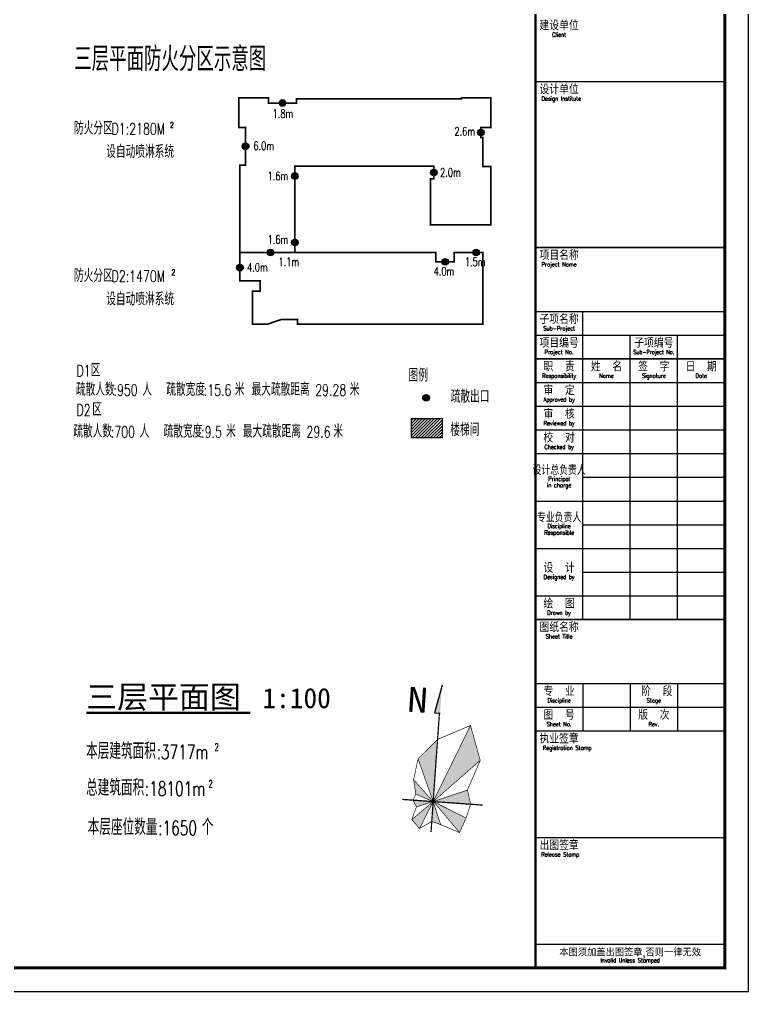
# Model space of a CAD drawing. Header units: millimetres. Extents: x 0 to 180559, y 0 to 202470.
# Drawn here: x 62297 to 84062, y 143011 to 172014 of the extents above; entities that cross this region are included whole.
import ezdxf
from ezdxf.enums import TextEntityAlignment as Align

# ---------------------------------------------------------------- set-up
doc = ezdxf.new("R2010")
doc.units = ezdxf.units.MM
for name, color, linetype in [('AXIS', 3, 'Continuous'), ('COLUMN', 242, 'Continuous'), ('DIM_SYMB', 3, 'Continuous'), ('FRAME', 7, 'Continuous'), ('PUB_HATCH', 8, 'Continuous'), ('PUB_TEXT', 7, 'Continuous')]:
    doc.layers.add(name, color=color, linetype=linetype)
doc.styles.add('_TCH_DIM', font='SIMPLEX', dxfattribs={"bigfont": 'GBCBIG'})
doc.styles.add('TKZ1_tjhts.shx', font='tjromant.shx', dxfattribs={"bigfont": 'tjhts.shx'})
doc.styles.add('TKZ2_tjkts.shx', font='tjromant.shx', dxfattribs={"bigfont": 'tjkts.shx'})
doc.styles.add('竖标题', font='')
doc.styles.add('黑体', font='')
doc.styles.get('竖标题').set_extended_font_data('SimHei')
doc.styles.get('黑体').set_extended_font_data('SimHei')

# ---------------------------------------------------------------- blocks, each defined once
blk = doc.blocks.new('TJAD_TK_A0_A')
at = {"layer": 'FRAME'}
for p, q in [((1188.88, 0.06), (1188.88, 841.06)), ((1098.88, 287.06), (1178.88, 287.06)), ((1118.88, 157.06), (1118.88, 287.06)), ((1098.88, 277.06), (1178.88, 277.06)), ((1138.88, 157.06), (1138.88, 277.06)), ((1158.88, 157.06), (1158.88, 277.06)), ((1098.88, 257.06), (1178.88, 257.06)), ((1098.88, 247.06), (1178.88, 247.06)), ((1098.88, 237.06), (1178.88, 237.06)), ((1098.88, 227.06), (1178.88, 227.06)), ((1118.88, 217.06), (1178.88, 217.06)), ((1098.88, 207.06), (1178.88, 207.06)), ((1118.88, 197.06), (1178.88, 197.06)), ((1098.88, 187.06), (1178.88, 187.06)), ((1118.88, 177.06), (1178.88, 177.06)), ((1098.88, 167.06), (1178.88, 167.06)), ((1098.88, 130.06), (1178.88, 130.06)), ((1118.88, 130.06), (1118.88, 110.06)), ((1138.88, 130.06), (1138.88, 110.06)), ((1158.88, 130.06), (1158.88, 110.06)), ((1098.88, 120.06), (1178.88, 120.06)), ((1098.88, 65.06), (1178.88, 65.06)), ((1098.88, 20.06), (1178.88, 20.06)), ((-0.12, 0.06), (1188.88, 0.06))]:
    blk.add_line(p, q, dxfattribs=at)
at = {"layer": 'FRAME', "const_width": 1.2}
blk.add_lwpolyline([(1178.88, 10.06), (1178.88, 831.06), (24.88, 831.06), (24.88, 10.06)], close=True, dxfattribs=at)
at = {"layer": 'FRAME'}
for points, const_width in [([(1098.88, 831.06), (1098.88, 10.06)], 1), ([(1098.88, 384.06), (1178.88, 384.06)], 0.6), ([(1098.88, 314.06), (1178.88, 314.06)], 0.6), ([(1098.88, 267.06), (1178.88, 267.06)], 0.6), ([(1098.88, 157.06), (1178.88, 157.06)], 0.6), ([(1098.88, 110.06), (1178.88, 110.06)], 0.6)]:
    blk.add_lwpolyline(points, dxfattribs=dict(at, const_width=const_width))
at = {"style": 'TKZ1_tjhts.shx'}
for tag, p, height, flags in [('ClientChinese_001', (977.79, 443.57), 5, 8), ('ClientChinese_002', (1013.71, 434.65), 5, 8), ('DescriptionChineseA_001', (1089.55, 425.89), 3.6, 8), ('RevA', (1115.23, 424.56), 3, 8), ('ProjectNameChinese_001', (992.73, 296.22), 5, 8), ('SubProjectChinese_001', (1095.02, 282.68), 3, 8), ('SubProjectNo', (1158.66, 271.34), 3, 8), ('ApprovedBy', (1120.43, 250.26), 3.6, 8), ('ApprovedBySignPos', (1139.55, 247.78), 3.6, 9), ('ReviewedBy', (1120.43, 240.36), 3.6, 8), ('ReviewedBySignPos', (1139.55, 238.08), 3.6, 9), ('CheckedBy', (1120.43, 230.63), 3.6, 8), ('CheckedBySignPos', (1138.96, 228.13), 3.6, 9), ('PrincipalInCharge1', (1120.43, 219.88), 3.6, 8), ('PrincipalInCharge1SignPos', (1138.79, 217.18), 3.6, 9), ('PrincipalInCharge2', (1120.43, 210.44), 3.6, 8), ('PrincipalInCharge2SignPos', (1138.61, 207.69), 3.6, 9), ('DisciplineResponsible1', (1120.43, 200.15), 3.6, 8), ('DisciplineResponsible1SignPos', (1139.16, 197.4), 3.6, 9), ('DisciplineResponsible2', (1120.43, 190.13), 3.6, 8), ('DisciplineResponsible2SignPos', (1138.95, 187.58), 3.6, 9), ('DesignedBy1', (1120.43, 180.47), 3.6, 8), ('DesignedBy1SignPos', (1138.5, 177.67), 3.6, 9), ('DesignedBy2', (1120.43, 169.78), 3.6, 8), ('DesignedBy2SignPos', (1138.65, 167.23), 3.6, 9), ('DrawnBy', (1120.43, 160.19), 3.6, 8), ('DrawnBySignPos', (1138.65, 157.82), 3.6, 9), ('DisciplineChinese', (1119.24, 125.84), 3.6, 8), ('StageChinese', (1158.76, 125.37), 3.6, 8), ('DisciplineEnglish', (1119.42, 122.2), 2.2, 8), ('StageEnglish', (1158.94, 121.73), 2.2, 8), ('SheetNo', (1118.87, 114.03), 3, 8), ('Rev2', (1158.86, 113.56), 3, 8)]:
    blk.add_attdef(tag, p, '', height=height, dxfattribs=dict(at, flags=flags))
at = {"style": 'TKZ1_tjhts.shx', "width": 0.7, "flags": 8}
for tag, p, height in [('DateA', (1099.36, 424.56), 3), ('ProjectNo', (1119.31, 270.56), 3), ('ApprovedByDate', (1159.94, 250.39), 3.6), ('ReviewedByDate', (1159.94, 241), 3.6), ('CheckedByDate', (1159.94, 230.41), 3.6), ('PrincipalInCharge1Date', (1159.94, 220.36), 3.6), ('PrincipalInCharge2Date', (1159.94, 210.61), 3.6), ('DisciplineResponsible1Date', (1159.94, 200.05), 3.6), ('DisciplineResponsible2Date', (1159.94, 190.43), 3.6), ('DesignedBy1Date', (1159.94, 179.93), 3.6), ('DesignedBy2Date', (1159.94, 169.41), 3.6), ('DrawnByDate', (1159.94, 159.78), 3.6)]:
    blk.add_attdef(tag, p, '', height=height, dxfattribs=at)
at = {"style": 'TKZ1_tjhts.shx', "flags": 8}
for tag, height, p in [('DescriptionEnglishA', 2.2, (1150.82, 423.33)), ('ClientEnglish', 3, (1139.46, 390.63)), ('ProjectNameEnglish', 3, (1142.02, 290.26)), ('SubProjectEnglish', 2.2, (1148.76, 279.65)), ('SheetTitleEnglish', 3, (1142.79, 135.3))]:
    blk.add_attdef(tag, text='', height=height, dxfattribs=at).set_placement(p, align=Align.MIDDLE_CENTER)
at = {"style": 'TKZ1_tjhts.shx', "flags": 9}
for tag, p in [('Electricity3SignPos', (15.68, 269.92)), ('ELV3SignPos', (23.47, 269.59)), ('Electricity2SignPos', (15.71, 253.14)), ('ELV2SignPos', (23.5, 252.81)), ('Electricity1SignPos', (15.63, 237.78)), ('ELV1SignPos', (23.42, 237.46)), ('HVAC3SignPos', (14.96, 205.89)), ('Power3SignPos', (23.18, 205.92)), ('HVAC2SignPos', (15.13, 189.18)), ('Power2SignPos', (23.38, 189.51)), ('HVAC1SignPos', (15.89, 173.16)), ('Power1SignPos', (23.75, 173.22)), ('Plumbing3SignPos', (16.07, 141.15)), ('Structure7SignPos', (23.2, 141.11)), ('Plumbing2SignPos', (14.83, 125.62)), ('Structure6SignPos', (23, 125.87)), ('Structure5SignPos', (23, 110.08)), ('Plumbing1SignPos', (15.66, 109.11)), ('Structure4SignPos', (23, 93.78)), ('Architecture3SignPos', (16.07, 77.07)), ('Structure3SignPos', (22.74, 77.47)), ('Architecture2SignPos', (15.8, 61.24)), ('Structure2SignPos', (23.12, 62.01)), ('Architecture1SignPos', (16.88, 45.06)), ('Structure1SignPos', (23.11, 45.86))]:
    blk.add_attdef(tag, p, '', height=2.5, rotation=90, dxfattribs=at)
at = {"style": 'TKZ1_tjhts.shx', "flags": 8}
blk.add_attdef('SheetTitleChinese', text='', height=5, dxfattribs=at).set_placement((1140.42, 148.12), align=Align.TOP_CENTER)
at = {"layer": 'FRAME', "style": 'TKZ2_tjkts.shx'}
for s, height, p in [('建设单位', 3.6, (1108.88, 407.6)), ('设计单位', 3.6, (1108.88, 380.6)), ('项目名称', 3.6, (1108.88, 310.6)), ('子项名称', 3.6, (1108.88, 283.6)), ('项目编号', 3.6, (1108.88, 273.6)), ('子项编号', 3.6, (1148.88, 273.6)), ('职  责', 3.6, (1108.88, 263.6)), ('姓  名', 3.6, (1128.88, 263.6)), ('签  字', 3.6, (1148.88, 263.6)), ('日  期', 3.6, (1168.88, 263.6)), ('审  定', 3.6, (1108.88, 253.6)), ('审  核', 3.6, (1108.88, 243.6)), ('校  对', 3.6, (1108.88, 233.6)), ('设  计', 3.6, (1108.88, 178.7)), ('绘  图', 3.6, (1108.88, 163.6)), ('图纸名称', 3.6, (1108.88, 153.6)), ('专  业', 3.6, (1108.88, 126.6)), (' 阶  段', 3.6, (1148.88, 126.6)), ('图  号', 3.6, (1108.88, 116.6)), ('版  次', 3.6, (1148.88, 116.6)), ('执业签章', 3.6, (1108.88, 106.6)), ('出图签章', 3.6, (1108.88, 61.6)), ('本图须加盖出图签章,否则一律无效', 3, (1138.88, 16.48))]:
    blk.add_text(s, height=height, dxfattribs=at).set_placement(p, align=Align.MIDDLE_CENTER)
for s, height, width, p in [('Client', 1.8, 0.8, (1108.88, 403.91)), ('Design Institute', 1.8, 0.8, (1109.81, 376.91)), ('Project Name', 1.8, 0.8, (1108.88, 306.91)), ('Sub-Project', 1.8, 0.8, (1108.88, 279.91)), ('Project No.', 1.8, 0.8, (1108.88, 269.91)), ('Sub-Project No.', 1.8, 0.7, (1148.88, 269.91)), ('Responsibility', 1.8, 0.8, (1108.88, 259.91)), ('Name', 1.8, 0.8, (1128.88, 259.91)), ('Signature', 1.8, 0.8, (1148.88, 259.91)), ('Date', 1.8, 0.8, (1168.88, 259.91)), ('Approved by', 1.8, 0.8, (1108.88, 249.91)), ('Reviewed by', 1.8, 0.8, (1108.88, 239.91)), ('Checked by', 1.8, 0.8, (1108.88, 229.91)), ('设计总负责人', 3.6, 0.8, (1108.88, 219.93)), ('in charge', 1.8, 0.8, (1108.88, 213.76)), ('Principal', 1.8, 0.8, (1108.88, 216.41)), ('专业负责人', 3.6, 0.8, (1108.88, 199.93)), ('Discipline', 1.8, 0.8, (1108.88, 196.48)), ('Responsible', 1.8, 0.8, (1108.88, 193.76)), ('Designed by', 1.8, 0.8, (1108.88, 175)), ('Drawn by', 1.8, 0.8, (1108.88, 159.91)), ('Sheet Title', 1.8, 0.8, (1108.88, 149.91)), ('Discipline', 1.8, 0.8, (1108.88, 122.91)), ('Stage', 1.8, 0.8, (1148.88, 122.91)), ('Sheet No.', 1.8, 0.8, (1108.88, 112.91)), ('Rev.', 1.8, 0.8, (1148.88, 112.91)), ('Registration Stamp', 1.8, 0.8, (1112.29, 102.91)), ('Release Stamp', 1.8, 0.8, (1109.4, 57.91)), ('Invalid Unless Stamped', 1.8, 0.8, (1138.88, 13.23))]:
    blk.add_text(s, height=height, dxfattribs=dict(at, width=width)).set_placement(p, align=Align.MIDDLE_CENTER)
blk = doc.blocks.new('n')
at = {"layer": 'FRAME', "ltscale": 0.25}
blk.add_hatch(color=256, dxfattribs=at).paths.add_polyline_path([(0.52, 117.68), (-4.04, 95.2), (0.52, 95.2)])
at = {"layer": 'FRAME'}
blk.add_hatch(color=0, dxfattribs=at).paths.add_polyline_path([(35.27, 60.03), (25.51, 87.29), (0, 24.44)])
h = blk.add_hatch(color=0, dxfattribs=at)
h.paths.add_polyline_path([(30.12, 24.44), (26.73, 35.49), (0.18, 24.51), (0.26, 24.44)])
h.paths.add_polyline_path([(0.26, 24.44), (22.79, 1.2), (27.22, 13.14)])
h.paths.add_polyline_path([(0, 8.49), (7.28, 6.51), (0, 24.44)])
h.paths.add_polyline_path([(0, 24.44), (-16.03, 8.81), (-9.39, 2.17)])
h.paths.add_polyline_path([(0, 24.44), (-16.2, 24.44), (-13.08, 19.28)])
h.paths.add_polyline_path([(-14.27, 29.42), (0, 24.44), (-16.85, 40.83)])
h.paths.add_polyline_path([(0, 74.33), (-14.48, 57.73), (0, 24.44)])
at = {"layer": 'FRAME', "ltscale": 0.25}
blk.add_lwpolyline([(0.52, 117.86), (-4.04, 95.37), (0.52, 95.37)], dxfattribs=at)
at = {"layer": 'FRAME', "const_width": 1, "flags": 128}
for points in [[(0, 95.33), (0, 0)], [(-24.83, 24.44), (39.81, 24.44)]]:
    blk.add_lwpolyline(points, dxfattribs=at)
at = {"layer": 'FRAME', "color": 0, "const_width": 0.5}
blk.add_lwpolyline([(-16.2, 24.44), (-14.27, 29.42), (-16.85, 40.83), (-14.48, 57.73), (0, 74.33), (25.51, 87.29), (35.27, 60.03), (26.73, 35.49), (30.12, 24.44), (27.22, 13.14), (22.79, 1.2), (7.28, 6.51), (0, 8.49), (-9.39, 2.17), (-16.03, 8.81), (-13.08, 19.28)], close=True, dxfattribs=at)
for points in [[(25.51, 87.29), (0, 24.44)], [(-14.48, 57.73), (0, 24.44)], [(35.27, 60.03), (0, 24.44)], [(-16.85, 40.83), (0, 24.44)], [(26.73, 35.49), (0, 24.44)], [(0, 24.44), (-16.03, 8.81)], [(-14.27, 29.42), (0, 24.44)], [(-13.08, 19.28), (0, 24.44)], [(-9.39, 2.17), (0, 24.44)], [(0, 24.44), (7.28, 6.51)], [(0.19, 24.51), (22.79, 1.2)], [(0.26, 24.44), (27.22, 13.14)]]:
    blk.add_lwpolyline(points, dxfattribs=at)
at = {"layer": 'FRAME', "style": '竖标题', "width": 1.2}
blk.add_text('N', height=20, dxfattribs=at).set_placement((-26.28, 94.81))
blk = doc.blocks.new('_YZH')
blk.add_circle((0, 0), 0.5)
at = {"layer": 'PUB_HATCH', "const_width": 0.5}
blk.add_lwpolyline([(-0.25, 0, 1), (0.25, 0, 1)], format="xyb", close=True, dxfattribs=at)

msp = doc.modelspace()

# ---------------------------------------------------------------- hatches: boundary and pattern name
at = {"layer": 'PUB_TEXT', "ltscale": 20}
h = msp.add_hatch(dxfattribs=at)
h.set_pattern_fill('ANSI31', color=256, scale=40, style=0)
h.set_pattern_definition([(45, (-481840.785, -279588.505), (-44.9012806, 44.9012806), [])])
h.paths.add_polyline_path([(73999, 160107), (74912, 160107), (74912, 159527), (73999, 159527)])

# ---------------------------------------------------------------- linework, layer by layer
at = {"layer": 'AXIS'}
for points in [[(63926, 168460, 0, 0, 0), (72694, 168460, 80, 0, 0), (72994, 168460, 0, 0, 0)], [(63926, 164062, 0, 0, 0), (72694, 164062, 80, 0, 0), (72994, 164062, 0, 0, 0)]]:
    msp.add_lwpolyline(points, format="xyseb", dxfattribs=at)
at = {"layer": 'DIM_SYMB', "const_width": 70}
msp.add_lwpolyline([(64294, 151326), (69190, 151326)], dxfattribs=at)
at = {"layer": 'PUB_TEXT', "ltscale": 20, "const_width": 50}
msp.add_lwpolyline([(70519, 165061), (70519, 167641), (74669, 167641), (74669, 167262), (74569, 167262), (74569, 165891), (76369, 165891), (76369, 167631), (76129, 167631), (76129, 168491), (76069, 168491), (76069, 168791), (76369, 168791), (76369, 169671), (75489, 169671), (75489, 169641), (70569, 169641), (70569, 169521), (69729, 169521), (69729, 169671), (68849, 169671), (68849, 168791), (69049, 168791), (69049, 167671), (68879, 167671), (68879, 165061), (69879, 165061), (69869, 165061), (70139, 165061), (70139, 165061)], close=True, dxfattribs=at)
msp.add_lwpolyline([(74729, 165061), (74729, 164781), (75279, 164781), (75279, 165061), (76129, 165061), (76129, 162921), (70599, 162921), (70599, 163061), (70109, 163061), (69699, 162921), (69289, 162921), (69259, 162921), (69259, 163911), (69479, 163911), (69479, 164211), (68879, 164211), (68879, 165061), (69869, 165061), (69879, 165061), (69869, 165061), (70139, 165061), (70139, 165061), (70519, 165061), (70519, 165061), (74729, 165061)], dxfattribs=at)
at = {"layer": 'PUB_TEXT', "ltscale": 20}
msp.add_lwpolyline([(73999, 160107), (74912, 160107), (74912, 159527), (73999, 159527)], close=True, dxfattribs=at)

# ---------------------------------------------------------------- block references
at = {"layer": 'COLUMN', "xscale": 200, "yscale": 200, "zscale": 200}
for p in [(70149, 169521), (76069, 168641), (69049, 168231), (70519, 167341), (74669, 167447), (70519, 165361), (69793, 165061), (75933, 165061), (75004, 164781), (68879, 164611), (74435, 160725)]:
    msp.add_blockref('_YZH', p, dxfattribs=at)
at = {"layer": 'FRAME', "xscale": 70.7, "yscale": 70.7, "zscale": 70.7}
msp.add_blockref('TJAD_TK_A0_A', (9, 143007), dxfattribs=at)
at = {"layer": 'FRAME', "xscale": 37.28786018473385, "yscale": 37.28786018473385, "zscale": 37.28786018473385, "rotation": 355.9522835024453}
msp.add_blockref('n', (74583, 147770), dxfattribs=at)

# ---------------------------------------------------------------- texts
at = {"layer": 'PUB_TEXT', "color": 0, "style": '_TCH_DIM'}
for s, height, p in [('三层平面防火分区示意图', 723.4, (63933, 170472)), ('区', 386, (64424, 161361)), ('图例', 385.8, (73914, 161207)), ('疏散人数', 385.8, (63983, 160786)), ('人', 386, (65964, 160786)), ('疏散宽度', 385.8, (66679, 160786)), ('米', 386, (68728, 160786)), ('最大疏散距离', 385.8, (69226, 160786)), ('米', 386, (72157, 160786)), ('疏散出口', 385.8, (75169, 160576)), ('区', 386, (64469, 160192)), ('疏散人数', 385.8, (63904, 159538)), ('人', 386, (65884, 159538)), ('疏散宽度', 385.8, (66600, 159538)), ('米', 386, (68466, 159538)), ('最大疏散距离', 385.8, (68964, 159538)), ('米', 386, (71666, 159538)), ('楼梯间', 385.8, (75159, 159583)), ('本层建筑面积', 482.3, (64286, 149948, 0)), ('总建筑面积', 482.3, (64286, 148853, 0)), ('本层座位数量', 482.3, (64334, 147680, 0)), ('个', 482, (67740, 147680, 0))]:
    msp.add_text(s, height=height, dxfattribs=at).set_placement(p)
at = {"layer": 'PUB_TEXT', "color": 0, "style": '_TCH_DIM', "width": 0.705882}
for s, height, p in [('1.8m', 255, (69854, 169076)), ('2.6m', 255, (75281, 168547)), ('6.0m', 255, (69281, 168117)), ('1.6m', 255, (69705, 167216)), ('2.0m', 255, (74854, 167323)), ('1.6m', 255, (69705, 165320)), ('4.0m', 255, (69092, 164491)), ('1.1m', 255, (70030, 164658)), ('1.5m', 255, (75593, 164653)), ('4.0m', 255, (74663, 164373)), ('D1', 340, (64001, 161361)), (':950', 340, (65107, 160786)), (':15.6', 340, (67803, 160786)), ('29.28', 340, (71128, 160786)), ('D2', 340, (64001, 160192)), (':700', 340, (65027, 159538)), (':9.5', 340, (67723, 159538)), ('29.6', 340, (70866, 159538)), (':3717m', 425, (66393, 149948, 0)), ('2', 212, (68121, 150198, 0)), (':18101m', 425, (66042, 148853, 0)), ('2', 212, (67942, 149103, 0)), (':1650', 425, (66440, 147680, 0))]:
    msp.add_text(s, height=height, dxfattribs=at).set_placement(p)
at = {"layer": 'PUB_TEXT'}
for s, height, style, p in [('防火分区', 385.8, '_TCH_DIM', (63926, 168580)), ('设自动喷淋系统', 385.8, '_TCH_DIM', (64888, 167880)), ('防火分区', 385.8, '_TCH_DIM', (63926, 164182)), ('设自动喷淋系统', 385.8, '_TCH_DIM', (64888, 163482)), ('三层平面图', 675.9, '黑体', (64294, 151466)), ('1:100', 600.8, '黑体', (69550, 151466))]:
    msp.add_text(s, height=height, dxfattribs=dict(at, style=style)).set_placement(p)
at = {"layer": 'PUB_TEXT', "style": '_TCH_DIM', "width": 0.705882}
for s, height, p in [('D1:2180M', 340, (65049, 168580)), ('2', 170, (66786, 168780)), ('D2:1470M', 340, (65049, 164182)), ('2', 170, (66832, 164382))]:
    msp.add_text(s, height=height, dxfattribs=at).set_placement(p)

doc.saveas('drawing.dxf')
